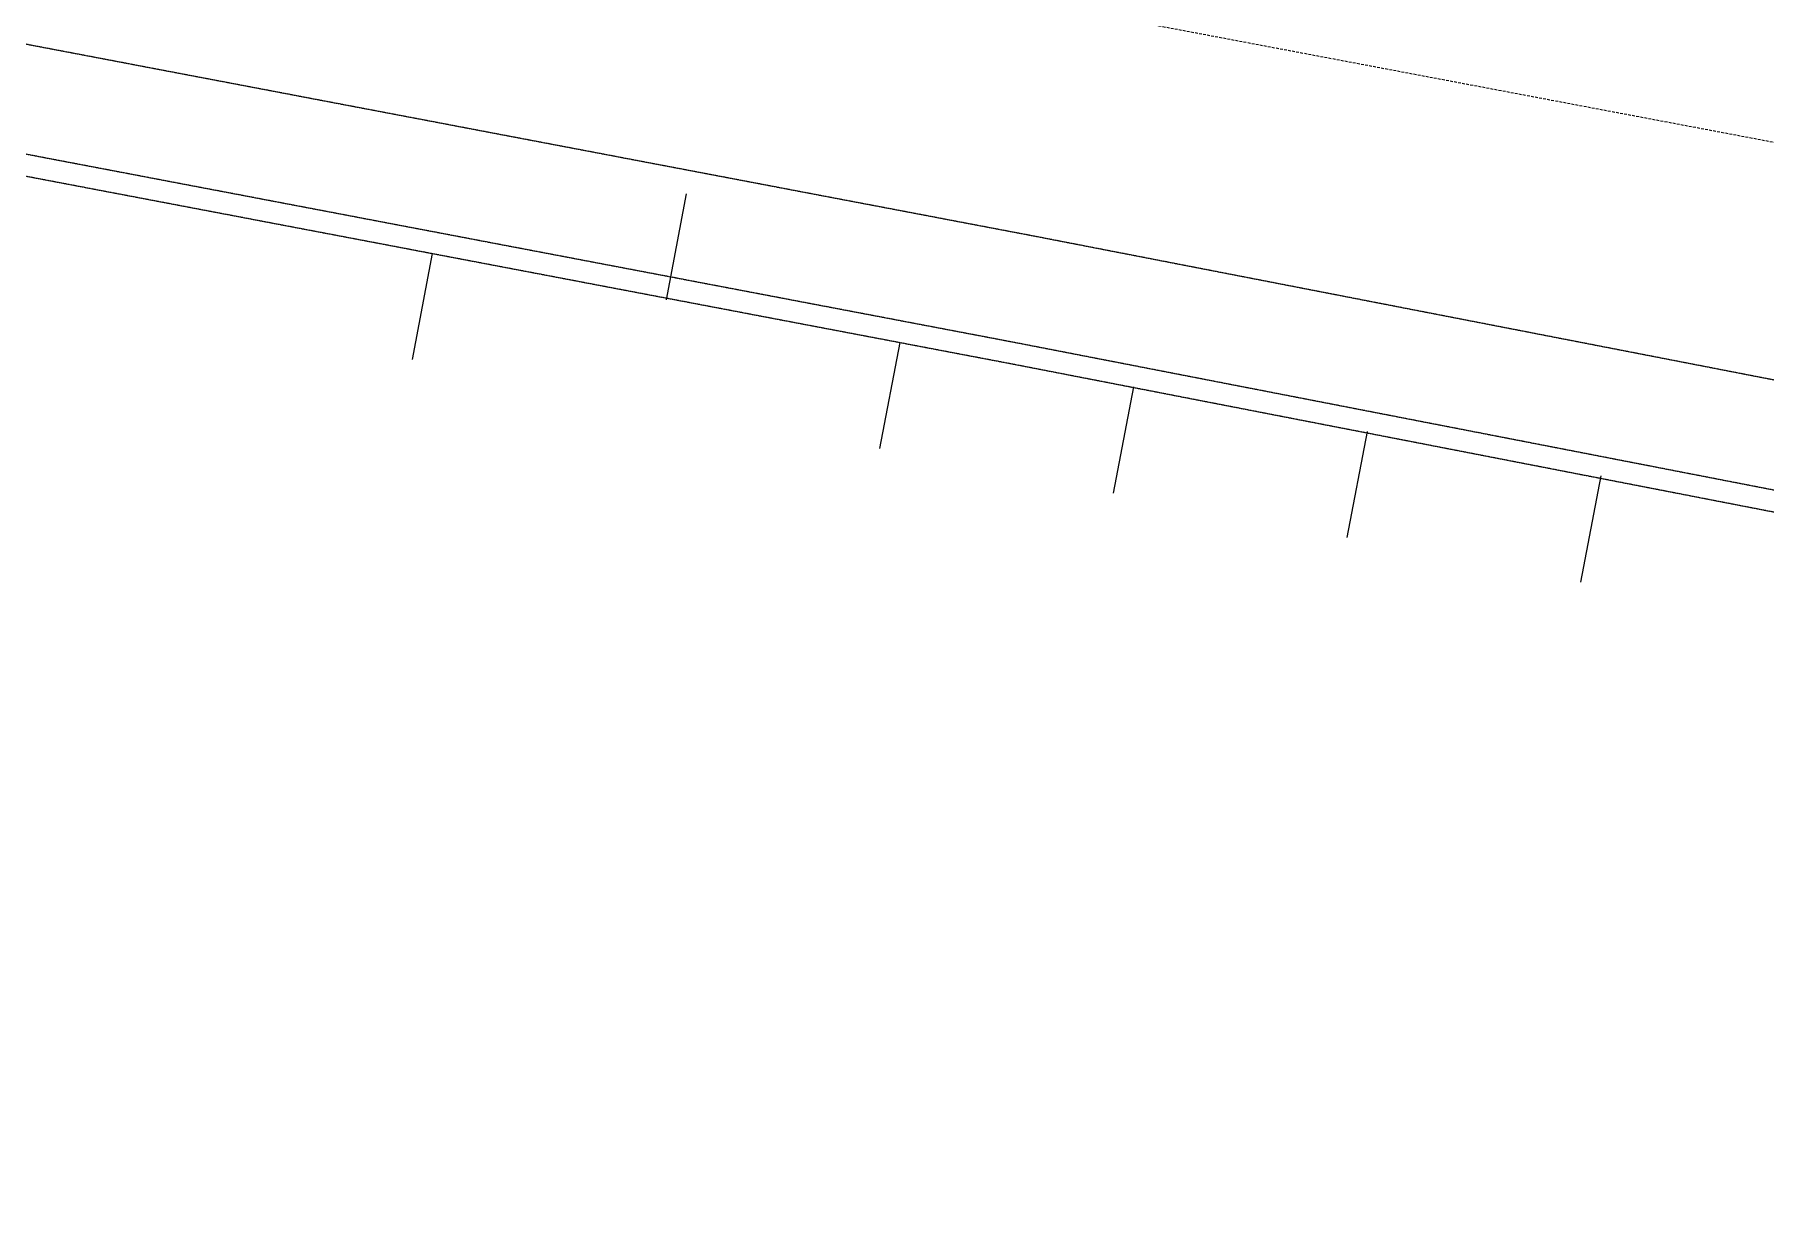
# Model space of a CAD drawing. Header units: inches. Extents: x -18604 to 2753, y -9056 to 3482.
# Drawn here: x -15576 to -11575, y -5899 to -3206 of the extents above; entities that cross this region are included whole.
import ezdxf

# ---------------------------------------------------------------- set-up
doc = ezdxf.new("R2010")
doc.units = ezdxf.units.IN
doc.linetypes.add('DASHED2', pattern=[0.375, 0.25, -0.125])
doc.linetypes.add('HIDDEN', pattern=[9.525, 6.35, -3.175])
for name, color, linetype in [('ciclovia2', 241, 'DASHED2'), ('Linha Fina', 253, 'Continuous'), ('Parede', 6, 'Continuous'), ('Vias', 252, 'Continuous')]:
    doc.layers.add(name, color=color, linetype=linetype)

msp = doc.modelspace()

# ---------------------------------------------------------------- linework, layer by layer
at = {"layer": 'ciclovia2', "ltscale": 6, "elevation": 63.4}
for points in [[(-18178, -2736), (-13263.6, -3671.6), (-8408.2, -4615.7), (-5197.9, -5262.9)], [(-17316.5, -3154.1), (-13310.8, -3917.1), (-8455.1, -4861.2), (-5660.5, -5383.7), (-3318.8, -5821.5)]]:
    msp.add_lwpolyline(points, dxfattribs=at)
msp.add_lwpolyline([(-18042.5, -3321.7), (-17586.4, -3408.6, 0.214701), (-17562.4, -3402.8), (-17319.5, -3215.2, -0.214701), (-17295.6, -3209.4), (-13320.3, -3966.2), (-8464.4, -4910.4), (-7781.8, -5038)], format="xyb", dxfattribs=at)
at = {"layer": 'Linha Fina', "linetype": 'HIDDEN'}
msp.add_line((-10416.2, -3670.7, 63.4), (-15505.6, -2707.8, 63.4), dxfattribs=at)
at = {"layer": 'Parede'}
msp.add_arc((-10812.1, -5815.5, 63.4), 3240.4, 67.2462, 67.2462, dxfattribs=at)
at = {"layer": 'Vias'}
for p, q in [((-14069.3, -3573.7, 63.4), (-14116.1, -3819.2, 63.4)), ((-14656.5, -3711.8, 63.4), (-14703.2, -3957.4, 63.4)), ((-13575.9, -3917.6, 63.4), (-13622.7, -4163.2, 63.4)), ((-13035.6, -4020.4, 63.4), (-13082.4, -4266, 63.4)), ((-12495.3, -4123.3, 63.4), (-12542.1, -4368.9, 63.4)), ((-11955, -4226.2, 63.4), (-12001.8, -4471.7, 63.4))]:
    msp.add_line(p, q, dxfattribs=at)

doc.saveas('drawing.dxf')
